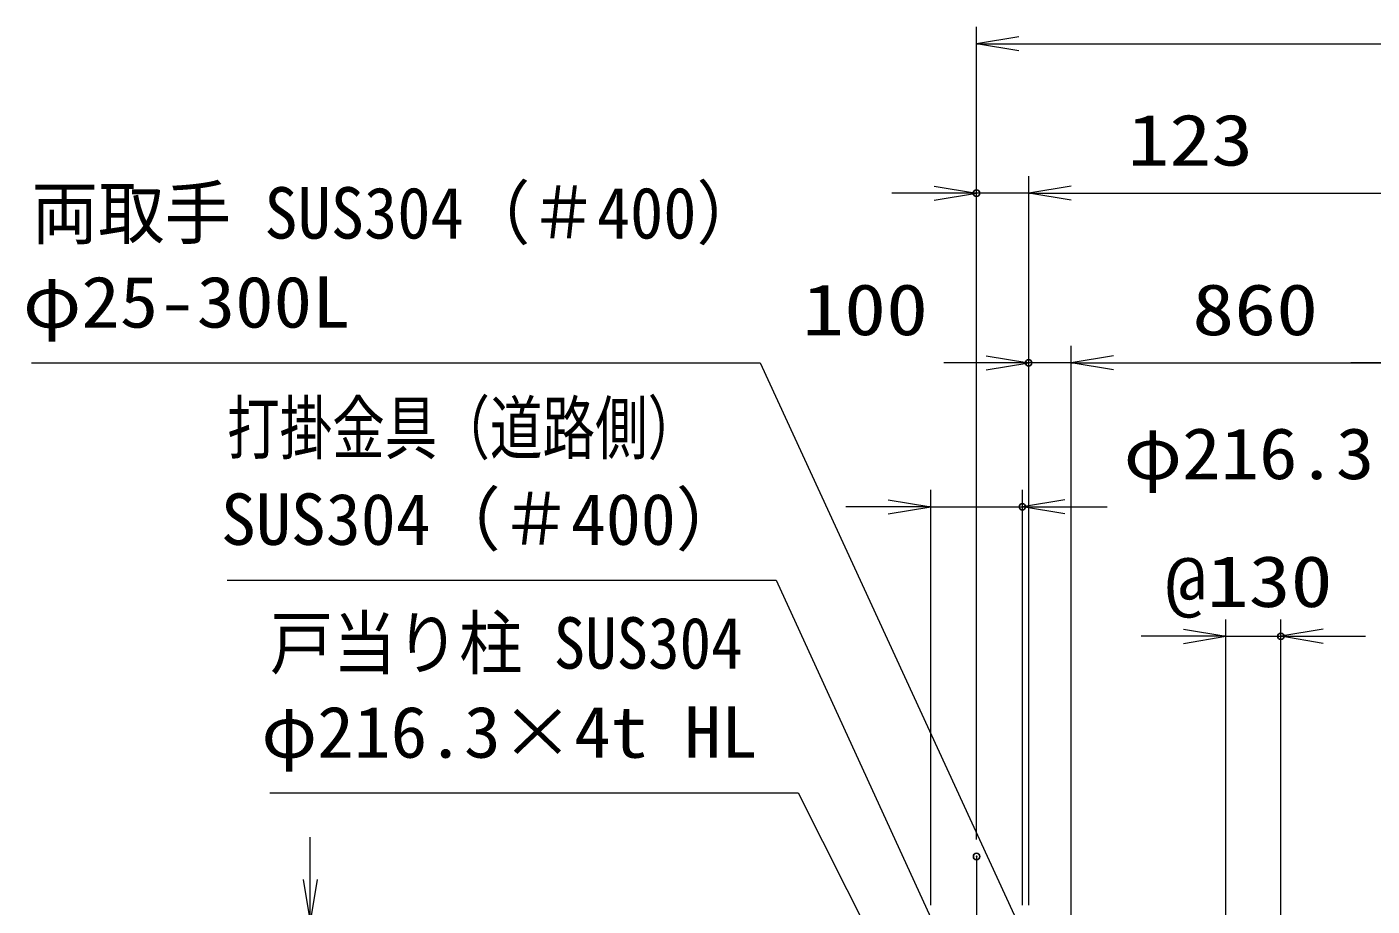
# Model space of a CAD drawing. Units: millimetres at full size. Extents: x -11880 to 11880, y -8400 to 8400.
# Drawn here: x 30 to 3204, y 584 to 2657 of the extents above; entities that cross this region are included whole.
import ezdxf
from ezdxf.enums import TextEntityAlignment as Align

# ---------------------------------------------------------------- set-up
doc = ezdxf.new("R2010")
doc.units = ezdxf.units.MM
doc.header["$LTSCALE"] = 30
doc.header["$PDMODE"] = 32
doc.header["$PDSIZE"] = 15
doc.linetypes.add('USER1', pattern=[18, 12, -1.5, 3, -1.5])
for name, color, linetype, lineweight in [('0-2_軸線', 200, 'USER1', 15), ('0-4_寸法線', 4, 'Continuous', 18), ('0-5_0', 7, 'Continuous', 18)]:
    doc.layers.add(name, color=color, linetype=linetype, lineweight=lineweight)
doc.layers.add('0-6_Defpoints', color=7, linetype='Continuous')
doc.styles.add('ＭＳ ゴシック', font='')
doc.styles.get('ＭＳ ゴシック').set_extended_font_data('MS Gothic')

# ---------------------------------------------------------------- blocks, each defined once
blk = doc.blocks.new('_Open')
at = {"layer": '0-5_0', "color": 4}
blk.add_line((-30, 5), (0, 0), dxfattribs=at)
blk.add_lwpolyline([(-30, -5), (0, 0), (-30, 0)], dxfattribs=at)
blk = doc.blocks.new('S59')
at = {"layer": '0-4_寸法線'}
for points in [[(28511316.9, 81912200.6), (28562892.9, 81912200.6), (28582102.8, 81870489.2), (28583357.8, 81867764.3)], [(28581648.7, 81870280), (28583357.8, 81867764.3), (28582557, 81870698.3)]]:
    blk.add_lwpolyline(points, dxfattribs=at)
at = {"layer": '0-4_寸法線', "color": 254, "style": 'ＭＳ ゴシック'}
for s, width, p in [('両取手 SUS304（＃400）', 0.95, (28511316.9, 81919901.1)), ('φ25-300L', 1.1, (28510712.1, 81913601.1))]:
    blk.add_text(s, height=3637, dxfattribs=dict(at, width=width)).set_placement(p, align=Align.BOTTOM_LEFT)
blk = doc.blocks.new('S60')
at = {"layer": '0-4_寸法線'}
for points in [[(28525162.2, 81896834), (28564037.4, 81896834), (28581928.7, 81857744.1), (28583177.2, 81855016.2)], [(28581474.1, 81857536), (28583177.2, 81855016.2), (28582383.3, 81857952.2)]]:
    blk.add_lwpolyline(points, dxfattribs=at)
at = {"layer": '0-4_寸法線', "color": 254, "style": 'ＭＳ ゴシック', "width": 0.75}
blk.add_text('打掛金具（道路側）', height=3637, dxfattribs=at).set_placement((28525162.2, 81904685.8), align=Align.BOTTOM_LEFT)
at = {"layer": '0-4_寸法線', "color": 254, "style": 'ＭＳ ゴシック'}
blk.add_text('SUS304（＃400）', height=3637, dxfattribs=at).set_placement((28524730.2, 81898234.6), align=Align.BOTTOM_LEFT)
blk = doc.blocks.new('S61')
at = {"layer": '0-4_寸法線'}
for points in [[(28528196.9, 81881774.6), (28565574.5, 81881774.6), (28575890.4, 81861306.8), (28577240.6, 81858627.8)], [(28575443.9, 81861081.7), (28577240.6, 81858627.8), (28576336.9, 81861531.8)]]:
    blk.add_lwpolyline(points, dxfattribs=at)
at = {"layer": '0-4_寸法線', "color": 254, "style": 'ＭＳ ゴシック'}
for s, width, p in [('戸当り柱 SUS304', 0.9, (28528196.9, 81889475.1)), ('φ216.3×4t HL', 1.05, (28527592.1, 81883175.1))]:
    blk.add_text(s, height=3637, dxfattribs=dict(at, width=width)).set_placement(p, align=Align.BOTTOM_LEFT)

msp = doc.modelspace()

# ---------------------------------------------------------------- linework, layer by layer
at = {"layer": '0-2_軸線'}
msp.add_line((2270.88, 701.2), (2270.88, -772.95), dxfattribs=at)
at = {"layer": '0-4_寸法線'}
for p, q in [((2270.88, 741.2), (2270.88, 2657.2)), ((2270.88, 2617.2), (4523.88, 2617.2)), ((2270.88, 741.2), (2270.88, 2305.19)), ((2393.88, 586.63), (2393.88, 2305.19)), ((2393.88, 586.63), (2393.88, 2305.19)), ((2170.88, 2265.19), (2070.88, 2265.19)), ((2393.88, 2265.19), (2270.88, 2265.19)), ((2393.88, 2265.19), (4393.88, 2265.19)), ((2493.88, 2265.19), (2593.88, 2265.19)), ((2393.88, 586.63), (2393.88, 1905.19)), ((2493.88, 486.63), (2493.88, 1905.19)), ((2493.88, 486.63), (2493.88, 1905.19)), ((2293.88, 1865.19), (2193.88, 1865.19)), ((2493.88, 1865.19), (2393.88, 1865.19)), ((2493.88, 1865.19), (3353.88, 1865.19)), ((2593.88, 1865.19), (2693.88, 1865.19)), ((3253.88, 1865.19), (3153.88, 1865.19)), ((2162.73, 586.63), (2162.73, 1565.75)), ((2379.03, 586.63), (2379.03, 1565.75)), ((2062.73, 1525.75), (1962.73, 1525.75)), ((2162.73, 1525.75), (2379.03, 1525.75)), ((2479.03, 1525.75), (2579.03, 1525.75)), ((2858.88, 545.63), (2858.88, 1260.23)), ((2988.88, 545.63), (2988.88, 1260.23)), ((2758.88, 1220.23), (2658.88, 1220.23)), ((2858.88, 1220.23), (2988.88, 1220.23)), ((3088.88, 1220.23), (3188.88, 1220.23)), ((698.49, 646.63), (698.49, 746.63))]:
    msp.add_line(p, q, dxfattribs=at)
at = {"layer": '0-6_Defpoints'}
for p in [(2270.88, 2265.19), (2393.88, 1865.19), (2379.03, 1525.75), (2988.88, 1220.23), (2270.88, 701.2)]:
    msp.add_point(p, dxfattribs=at)

# ---------------------------------------------------------------- block references
at = {"layer": '0-4_寸法線', "xscale": 3.333333, "yscale": 3.333333}
for p, rotation in [((2270.88, 2617.2), 180), ((2393.88, 2265.19), 180), ((2393.88, 2265.19), 180), ((2493.88, 1865.19), 180), ((2493.88, 1865.19), 180), ((2379.03, 1525.75), 180), ((2988.88, 1220.23), 180), ((698.49, 546.63), 270)]:
    msp.add_blockref('_Open', p, dxfattribs=dict(at, rotation=rotation))
at = {"layer": '0-4_寸法線'}
for name, p, xscale, yscale in [('S59', (-950335.97, -2728541.35), 0.03333333, 0.03333333), ('_Open', (2270.88, 2265.19), 3.333333, 3.333333), ('_Open', (2393.88, 1865.19), 3.333333, 3.333333), ('S60', (-950335.97, -2728541.35), 0.03333333, 0.03333333), ('_Open', (2162.73, 1525.75), 3.333333, 3.333333), ('S61', (-950335.97, -2728541.35), 0.03333333, 0.03333333), ('_Open', (2858.88, 1220.23), 3.333333, 3.333333)]:
    msp.add_blockref(name, p, dxfattribs=dict(at, xscale=xscale, yscale=yscale))

# ---------------------------------------------------------------- texts
at = {"layer": '0-4_寸法線', "color": 254, "style": 'ＭＳ ゴシック'}
for s, width, p in [('123', 1.2, (2626.78, 2293.87)), ('100', 1.2, (1859.66, 1893.87)), ('860', 1.2, (2779.88, 1893.87)), ('φ216.3', 1.1, (2618.04, 1554.43)), ('@130', 1.2, (2715.08, 1252.91))]:
    msp.add_text(s, height=121.2, dxfattribs=dict(at, width=width)).set_placement(p, align=Align.BOTTOM_LEFT)

doc.saveas('drawing.dxf')
